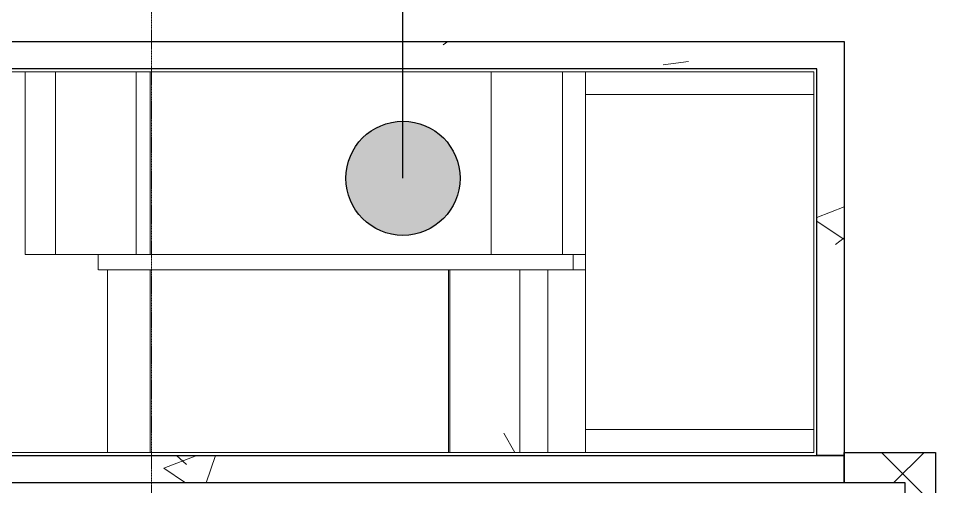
# Model space of a CAD drawing. Header units: millimetres. Extents: x 813027 to 1148939, y -931049 to -10.
# Drawn here: x 1021965 to 1027990, y -110745 to -107669 of the extents above; entities that cross this region are included whole.
import ezdxf

# ---------------------------------------------------------------- set-up
doc = ezdxf.new("R2010")
doc.units = ezdxf.units.MM
doc.linetypes.add('DPA_Grid _ Level 500', pattern=[5.5, 2.75, -0.75, 1.25, -0.75])
doc.linetypes.add('DPA_Hidden 500', pattern=[1.4, 0.8, -0.6])
for name, color, linetype, lineweight in [('A-GENM', 1, 'Continuous', 9), ('A-ROOM-IDEN', 3, 'Continuous', 25), ('A-WALL-PATT', 1, 'Continuous', 25), ('S-GRID', 251, 'Continuous', 9), ('S-STRS-MBND', 2, 'DPA_Hidden 500', 9), ('WALL-A', 3, 'Continuous', 25), ('WALL-S', 5, 'Continuous', 25)]:
    doc.layers.add(name, color=color, linetype=linetype, lineweight=lineweight)
pattern_1 = [(50, (-6.3, 1.8), (3643.682, -318.781), [381, -4191]), (355, (-6.3, 1.8), (-704.856, 3821.136), [304.8, -3352.8]), (100.451, (297.3, -24.8), (2938.852, 3502.332), [323.8, -3561.801]), (46.184, (-6.3, 1018), (5421.581, -840.856), [571.5, -6286.5]), (96.636, (445.5, 947.7), (4748.05, 4948.551), [485.7, -5342.702]), (351.184, (-6.3, 1018), (4748.1, 4948.506), [457.2, -5029.2]), (21, (501.7, 763.8), (3032.288, -2045.3045), [381, -4191]), (326, (501.7, 763.8), (1236.042, 3683.762), [304.8, -3352.8]), (71.451, (754.4, 593.3), (4268.343, 1638.425), [323.8, -3561.801]), (37.5, (-6.3, 1.8), (61.772, 1691.1008), [167.64, -3144.52, 167.64, -3235.96, -3365.5]), (37.5, (-6.3, 1.8), (61.772, 1691.1008), [-6715.76, 167.64, -3197.86]), (7.5, (-6.3, 1.8), (1336.3933, 2003.6115), [167.64, -1772.92, 167.64, -3068.32, -1282.7]), (7.5, (-6.3, 1.8), (1336.3933, 2003.6115), [-5176.52, 167.64, -1115.06]), (327.5, (-1139.2, 1.8), (2711.8178, -114.5786), [167.64, -1102.36, 167.64, -3794.76, -5257.8]), (327.5, (-1139.2, 1.8), (2711.8178, -114.5786), [-5232.4, 167.64, -5090.16]), (317.5, (-1647.2, 1.8), (2962.5856, 508.5334), [167.64, -1483.36, 167.64, -2463.8, -3733.8]), (317.5, (-1647.2, 1.8), (2962.5856, 508.5334), [-4282.44, 167.64, -3566.16])]
pattern_2 = [(45, (-6.33, 1.8), (-353.5534, 353.5534), []), (135, (-6.33, 1.8), (-353.5534, -353.5534), [])]

# ---------------------------------------------------------------- blocks, each defined once
blk = doc.blocks.new('STAIR 10 RISER - 10 RISER-19005644-4160 - LOWER PLATFORM LEVEL - REFLECTED CEILING GENERAL PLAN')
at = {"layer": 'A-GENM'}
h = blk.add_hatch(dxfattribs=at)
h.set_pattern_fill('FP_20', color=256, style=0, pattern_type=2)
h.set_pattern_definition([(0, (-1022836.3, 109321.8), (4064, 1016), [167.64, -2880.36, 167.64, -2880.36, -16256]), (0, (-1022836.3, 109321.8), (4064, 1016), [-6096, 167.64, -5928.36, 167.64, -2880.36, -7112]), (0, (-1022836.3, 109321.8), (4064, 1016), [-15240, 167.64, -1864.36, 167.64, -4912.36]), (120, (-1021312.3, 109829.8), (-2911.8818, 3011.5272), [167.64, -2880.36, 167.64, -19136.36]), (120, (-1021312.3, 109829.8), (-2911.8818, 3011.5272), [-3215.64, -2880.36, 167.64, -5928.36, -10160]), (120, (-1021312.3, 109829.8), (-2911.8818, 3011.5272), [-12192, 167.64, -2880.36, 167.64, -6944.36]), (120, (-1021312.3, 109829.8), (-2911.8818, 3011.5272), [-15407.64, -1864.36, 167.64, -4912.36]), (240, (-1020804.3, 111861.8), (-1152.1182, -4027.5272), [167.64, -2880.36, 167.64, -19136.36]), (240, (-1020804.3, 111861.8), (-1152.1182, -4027.5272), [-3215.64, -2880.36, 167.64, -5928.36, -10160]), (240, (-1020804.3, 111861.8), (-1152.1182, -4027.5272), [-12192, 167.64, -2880.36, 167.64, -6944.36]), (240, (-1020804.3, 111861.8), (-1152.1182, -4027.5272), [-15407.64, -1864.36, 167.64, -4912.36])])
h.paths.add_polyline_path([(2428, -1200), (2428, 0), (1968.3, 0), (1968.3, -1200)])
for p, q in [((1960, 0), (1960, -1200)), ((1968.3, 0), (1960, 0)), ((1968.3, -1200), (1968.3, 0)), ((1968.3, 0), (2428, 0)), ((2265, 0), (2240, 0)), ((2428, 0), (2428, -1200)), ((2612, 0), (2428, 0)), ((2545, 0), (2525, 0)), ((2612, 0), (2612, -1200)), ((2860, 0), (2612, 0)), ((2860, 0), (2860, -1200)), ((2860, 0), (2860, -1200)), ((1960, -1200), (1968.3, -1200)), ((2428, -1200), (1968.3, -1200)), ((2240, -1200), (2265, -1200)), ((2428, -1200), (2612, -1200)), ((2525, -1200), (2545, -1200)), ((2612, -1200), (2860, -1200)), ((2860, -1200), (3060, -1200))]:
    blk.add_line(p, q, dxfattribs=at)
blk = doc.blocks.new('STAIR 10 RISER_TYPE 2 - 10 RISER-19034809-4160 - LOWER PLATFORM LEVEL - REFLECTED CEILING GENERAL PLAN')
at = {"layer": 'A-GENM'}
for p, q in [((-340, 0), (25, 0)), ((-188, 0), (-340, 0)), ((-340, 0), (-340, -1200)), ((-340, 0), (-340, -1200)), ((2612, 0), (-188, 0)), ((-188, 0), (-188, -1200)), ((25, 0), (0, 0)), ((0, 0), (50, 0)), ((50, 0), (305, 0)), ((305, 0), (280, 0)), ((280, 0), (330, 0)), ((330, 0), (585, 0)), ((585, 0), (560, 0)), ((560, 0), (610, 0)), ((610, 0), (865, 0)), ((865, 0), (840, 0)), ((840, 0), (890, 0)), ((890, 0), (1145, 0)), ((1145, 0), (1120, 0)), ((1120, 0), (1170, 0)), ((1170, 0), (1425, 0)), ((1425, 0), (1400, 0)), ((1400, 0), (1450, 0)), ((1450, 0), (1705, 0)), ((1705, 0), (1680, 0)), ((1680, 0), (1730, 0)), ((1730, 0), (1985, 0)), ((1985, 0), (1960, 0)), ((1960, 0), (2010, 0)), ((2010, 0), (2265, 0)), ((2265, 0), (2240, 0)), ((2240, 0), (2290, 0)), ((2290, 0), (2545, 0)), ((2545, 0), (2520, 0)), ((2520, 0), (2570, 0)), ((2570, 0), (3340, 0)), ((3140, 0), (2612, 0)), ((2612, 0), (2612, -1200)), ((3340, 0), (3140, 0)), ((3140, 0), (3140, -1200)), ((3140, 0), (3140, -1200)), ((3340, 0), (3340, -1200)), ((3340, 0), (3340, -1200)), ((-540, -1200), (-340, -1200)), ((25, -1200), (-540, -1200)), ((-340, -1200), (-188, -1200)), ((-188, -1200), (2612, -1200)), ((50, -1200), (0, -1200)), ((0, -1200), (25, -1200)), ((305, -1200), (50, -1200)), ((330, -1200), (280, -1200)), ((280, -1200), (305, -1200)), ((585, -1200), (330, -1200)), ((610, -1200), (560, -1200)), ((560, -1200), (585, -1200)), ((865, -1200), (610, -1200)), ((890, -1200), (840, -1200)), ((840, -1200), (865, -1200)), ((1145, -1200), (890, -1200)), ((1170, -1200), (1120, -1200)), ((1120, -1200), (1145, -1200)), ((1425, -1200), (1170, -1200)), ((1450, -1200), (1400, -1200)), ((1400, -1200), (1425, -1200)), ((1705, -1200), (1450, -1200)), ((1730, -1200), (1680, -1200)), ((1680, -1200), (1705, -1200)), ((1985, -1200), (1730, -1200)), ((2010, -1200), (1960, -1200)), ((1960, -1200), (1985, -1200)), ((2265, -1200), (2010, -1200)), ((2290, -1200), (2240, -1200)), ((2240, -1200), (2265, -1200)), ((2545, -1200), (2290, -1200)), ((2570, -1200), (2520, -1200)), ((2520, -1200), (2545, -1200)), ((3340, -1200), (2570, -1200)), ((2612, -1200), (3140, -1200)), ((3140, -1200), (3340, -1200))]:
    blk.add_line(p, q, dxfattribs=at)
blk = doc.blocks.new('LANDING ADJ - LANDING ADJ-19684483-4160 - LOWER PLATFORM LEVEL - REFLECTED CEILING GENERAL PLAN')
at = {"layer": 'A-GENM'}
h = blk.add_hatch(dxfattribs=at)
h.set_pattern_fill('FP_21', color=256, style=0, pattern_type=2)
h.set_pattern_definition([(0, (-1026846.3, 108021.8), (4064, 1016), [167.64, -2880.36, 167.64, -2880.36, -16256]), (0, (-1026846.3, 108021.8), (4064, 1016), [-6096, 167.64, -5928.36, 167.64, -2880.36, -7112]), (0, (-1026846.3, 108021.8), (4064, 1016), [-15240, 167.64, -1864.36, 167.64, -4912.36]), (120, (-1025322.3, 108529.8), (-2911.8818, 3011.5272), [167.64, -2880.36, 167.64, -19136.36]), (120, (-1025322.3, 108529.8), (-2911.8818, 3011.5272), [-3215.64, -2880.36, 167.64, -5928.36, -10160]), (120, (-1025322.3, 108529.8), (-2911.8818, 3011.5272), [-12192, 167.64, -2880.36, 167.64, -6944.36]), (120, (-1025322.3, 108529.8), (-2911.8818, 3011.5272), [-15407.64, -1864.36, 167.64, -4912.36]), (240, (-1024814.3, 110561.8), (-1152.1182, -4027.5272), [167.64, -2880.36, 167.64, -19136.36]), (240, (-1024814.3, 110561.8), (-1152.1182, -4027.5272), [-3215.64, -2880.36, 167.64, -5928.36, -10160]), (240, (-1024814.3, 110561.8), (-1152.1182, -4027.5272), [-12192, 167.64, -2880.36, 167.64, -6944.36]), (240, (-1024814.3, 110561.8), (-1152.1182, -4027.5272), [-15407.64, -1864.36, 167.64, -4912.36])])
h.paths.add_polyline_path([(350, -2500), (350, -2350), (-1150, -2350), (-1150, -2500)])
for p, q in [((-1150, -150), (-1150, 0)), ((-1150, 0), (350, 0)), ((350, 0), (-1150, 0)), ((-1150, 0), (-1150, -2500)), ((350, 0), (350, -150)), ((350, 0), (350, -2500)), ((350, -150), (-1150, -150)), ((-1150, -2500), (-1150, -2350)), ((-1150, -2350), (350, -2350)), ((350, -2350), (350, -2500)), ((350, -2500), (-1150, -2500)), ((-1150, -2500), (350, -2500))]:
    blk.add_line(p, q, dxfattribs=at)

msp = doc.modelspace()

# ---------------------------------------------------------------- hatches: boundary and pattern name
at = {"layer": 'A-ROOM-IDEN'}
h = msp.add_hatch(color=256, dxfattribs=at)
edge = h.paths.add_edge_path()
edge.add_arc((1024491.3, -108719.4), 375, 0, 360)
at = {"layer": 'A-WALL-PATT', "lineweight": 9}
h = msp.add_hatch(dxfattribs=at)
h.set_pattern_fill('FP_3', color=256, style=0, pattern_type=2)
h.set_pattern_definition(pattern_1)
h.paths.add_polyline_path([(1027210, -108000), (1027210, -107820), (1020470, -107820), (1020470, -108000), (1023210.3, -108000)])
h = msp.add_hatch(dxfattribs=at)
h.set_pattern_fill('FP_3', color=256, style=0, pattern_type=2)
h.set_pattern_definition(pattern_1)
h.paths.add_polyline_path([(1027210, -108000), (1027210, -107820), (1020470, -107820), (1020470, -108000), (1023210.3, -108000)])
h = msp.add_hatch(dxfattribs=at)
h.set_pattern_fill('FP_3', color=256, style=0, pattern_type=2)
h.set_pattern_definition(pattern_1)
h.paths.add_polyline_path([(1027210, -110540), (1027390, -110540), (1027390, -107820), (1027210, -107820), (1027210, -109275.6)])
h = msp.add_hatch(dxfattribs=at)
h.set_pattern_fill('FP_3', color=256, style=0, pattern_type=2)
h.set_pattern_definition(pattern_1)
h.paths.add_polyline_path([(1027210, -110540), (1027390, -110540), (1027390, -107820), (1027210, -107820), (1027210, -109275.6)])
h = msp.add_hatch(dxfattribs=at)
h.set_pattern_fill('FP_3', color=256, style=0, pattern_type=2)
h.set_pattern_definition(pattern_1)
h.paths.add_polyline_path([(1023210.3, -110720), (1027390, -110720), (1027390, -110540), (1020290, -110540), (1020290, -110720), (1021065.6, -110720)])
h = msp.add_hatch(dxfattribs=at)
h.set_pattern_fill('FP_3', color=256, style=0, pattern_type=2)
h.set_pattern_definition(pattern_1)
h.paths.add_polyline_path([(1023210.3, -110720), (1027390, -110720), (1027390, -110540), (1020290, -110540), (1020290, -110720), (1021065.6, -110720)])
h = msp.add_hatch(dxfattribs=at)
h.set_pattern_fill('FP_2', color=256, style=0, pattern_type=2)
h.set_pattern_definition(pattern_2)
h.paths.add_polyline_path([(1027990, -110720), (1027990, -110520), (1027390, -110520), (1027390, -110720), (1027790, -110720)])
h = msp.add_hatch(dxfattribs=at)
h.set_pattern_fill('FP_2', color=256, style=0, pattern_type=2)
h.set_pattern_definition(pattern_2)
h.paths.add_polyline_path([(1027990, -113335), (1027990, -110720), (1027790, -110720), (1027790, -113335)])

# ---------------------------------------------------------------- linework, layer by layer
at = {"layer": 'A-ROOM-IDEN'}
msp.add_line((1024491.3, -108719.4), (1024491.3, -106694.9), dxfattribs=at)
msp.add_circle((1024491.3, -108719.4), 375, dxfattribs=at)
at = {"layer": 'S-GRID', "linetype": 'DPA_Grid _ Level 500'}
msp.add_line((1022840, -191381.7), (1022840, -15135.4), dxfattribs=at)
at = {"layer": 'S-STRS-MBND'}
for p, q in [((1022830, -108020), (1020490, -108020)), ((1022830, -108020), (1020490, -108020)), ((1022830, -109220), (1022830, -108020)), ((1025350, -108020), (1022830, -108020)), ((1025070, -108020), (1022830, -108020)), ((1025070, -108020), (1023110, -108020)), ((1027190, -108020), (1025070, -108020)), ((1025070, -109220), (1025070, -108020)), ((1027190, -108020), (1025350, -108020)), ((1027190, -110520), (1027190, -108020)), ((1027190, -110520), (1027190, -108020)), ((1022490, -109220), (1022830, -109220)), ((1022490, -109320), (1022490, -109220)), ((1022490, -109220), (1022830, -109220)), ((1022490, -109320), (1022490, -109220)), ((1025350, -109220), (1022830, -109220)), ((1025070, -109220), (1022830, -109220)), ((1025070, -109220), (1023110, -109220)), ((1025070, -109220), (1025610, -109220)), ((1025350, -109220), (1025690, -109220)), ((1025610, -109220), (1025610, -109320)), ((1022550, -109320), (1022490, -109320)), ((1022830, -109320), (1022490, -109320)), ((1022550, -109320), (1022550, -110520)), ((1022550, -109320), (1025350, -109320)), ((1022830, -109320), (1022830, -110520)), ((1022830, -109320), (1025350, -109320)), ((1025610, -109320), (1025355, -109320)), ((1025690, -109320), (1025355, -109320)), ((1020490, -110520), (1022550, -110520)), ((1020490, -110520), (1022830, -110520)), ((1022550, -110520), (1025350, -110520)), ((1022830, -110520), (1025350, -110520)), ((1025355, -110520), (1027190, -110520)), ((1025355, -110520), (1027190, -110520))]:
    msp.add_line(p, q, dxfattribs=at)
at = {"layer": 'WALL-A'}
for p, q in [((1027390, -110720), (1027390, -110520)), ((1027390, -110520), (1027990, -110520)), ((1027990, -110520), (1027990, -110720)), ((1027790, -110720), (1027390, -110720)), ((1027790, -113335), (1027790, -110720)), ((1027990, -110720), (1027990, -111660))]:
    msp.add_line(p, q, dxfattribs=at)
at = {"layer": 'WALL-S'}
for p, q in [((1020470, -107820), (1027210, -107820)), ((1027210, -107820), (1027390, -107820)), ((1027390, -107820), (1027390, -110540)), ((1027210, -108000), (1020470, -108000)), ((1027210, -110540), (1027210, -108000)), ((1020290, -110540), (1027390, -110540)), ((1027390, -110540), (1027210, -110540)), ((1027390, -110540), (1027390, -110720)), ((1027390, -110720), (1020290, -110720))]:
    msp.add_line(p, q, dxfattribs=at)

# ---------------------------------------------------------------- block references
at = {"layer": 'A-GENM', "rotation": 180}
msp.add_blockref('STAIR 10 RISER_TYPE 2 - 10 RISER-19034809-4160 - LOWER PLATFORM LEVEL - REFLECTED CEILING GENERAL PLAN', (1025350, -109220), dxfattribs=at)
at = {"layer": 'A-GENM'}
for name, p in [('LANDING ADJ - LANDING ADJ-19684483-4160 - LOWER PLATFORM LEVEL - REFLECTED CEILING GENERAL PLAN', (1026840, -108020)), ('STAIR 10 RISER - 10 RISER-19005644-4160 - LOWER PLATFORM LEVEL - REFLECTED CEILING GENERAL PLAN', (1022830, -109320))]:
    msp.add_blockref(name, p, dxfattribs=at)

doc.saveas('drawing.dxf')
